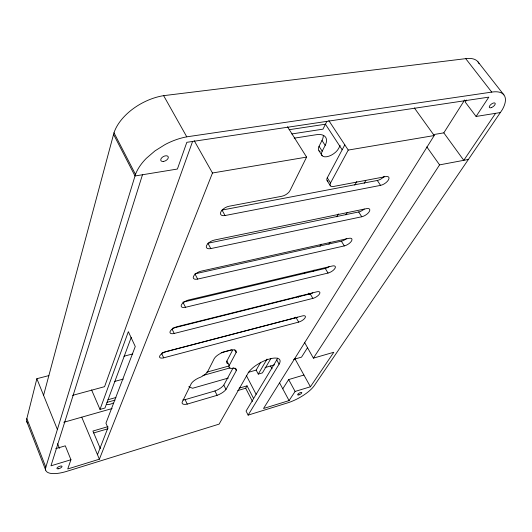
<?xml version="1.0" encoding="UTF-8"?>
<svg xmlns="http://www.w3.org/2000/svg" width="532" height="532" viewBox="0 0 532 532"><rect width="100%" height="100%" fill="white"/><g stroke="black" fill="none" stroke-linecap="round" stroke-linejoin="round"><path stroke-width="0.8" d="M27.445 422.893A26.467 10.593 -22.9 0 1 26.853 418.551L36.861 378.698L48.844 375.605M43.577 395.316L113.988 132.781A45.599 27.538 -28.6 0 1 163.637 95.654L465.719 58.653A34.101 16.02 -37.6 0 1 479.106 63.76M248.131 415.12L279.067 364.194A18.281 6.63 -28.1 0 0 269.245 359.04A18.281 6.63 -28.1 0 0 248.171 373.032L219.111 424.117L67.358 471.166A27.159 9.656 -23.6 0 1 45.832 467.209L135.494 174.403A46.783 26.274 -28.6 0 1 146.333 158.323L154.965 150.895L165.04 144.578A46.783 26.274 -28.6 0 1 186.765 136.837L491.734 92.109A34.846 15.162 -36.8 0 1 502.215 109.811L314.445 385.394A23.401 7.747 -28.5 0 1 287.233 402.997L248.131 415.12L246.063 411.076L276.76 359.931A18.234 6.697 -28.1 0 0 277.578 358.162M142.483 174.749L50.972 465.826L70.936 459.741L65.296 445.823L55.76 448.649M70.936 459.741L67.744 468.965L99.378 459.202L212.481 173L194.2 140.648M192.544 141.552L104.571 386.671L72.578 395.362M131.251 337.321L104.964 408.017L100.003 409.421L128.345 331.675L135.268 346.512L105.941 423.179L107.936 427.814L97.489 454.694M287.486 126.749L306.598 157.1L290.053 190.509A7.162 3.531 -31.4 0 1 281.84 196.255L229.053 206.243A7.275 3.677 -29.4 0 0 220.747 212.095A7.275 3.677 -29.4 0 0 225.043 215.533L380.566 185.369A6.743 3.012 -33.7 0 0 388.407 179.976A6.743 3.012 -33.7 0 0 385.826 176.584L333.684 186.446A6.989 3.298 -32.8 0 1 330.532 182.948L327.273 177.814L344.796 144.844M326.854 121.369L322.977 129.156L291.835 133.951M320.138 151.613A10.181 5.127 -33.7 0 1 319.047 146.307L321.993 140.461A19.012 9.815 -33.2 0 0 323.33 135.66M340.161 145.542L338.625 148.468A10.214 5.087 -33.6 0 1 326.848 156.714A10.214 5.087 -33.6 0 1 322.199 151.208L325.172 145.376L321.993 140.461M227.889 363.742A9.842 3.771 -27.6 0 1 226.885 361.029L232.63 350.129M236.155 352.51A9.889 3.844 -27.5 0 0 231.28 350.016L223.965 351.998A9.084 3.538 -27.4 0 0 214.323 358.462L207.706 371.522A9.995 3.844 -26.7 0 1 200.737 377.122A9.709 3.671 -26.7 0 0 191.394 383.359L182.13 402.252A9.463 3.471 -26.4 0 0 187.251 404.094L217.109 395.323A9.297 3.372 -27 0 0 225.994 389.451L236.314 370.658A9.536 3.564 -27.4 0 0 231.626 368.45A9.862 3.731 -27.7 0 1 229.199 365.531L236.155 352.51L234.798 349.903M330.532 182.948L348.241 150.071L434.212 135.547L414.315 107.89M182.802 399.938A9.436 3.505 -26.4 0 0 185.109 399.638L214.935 390.967A9.277 3.405 -27 0 0 223.799 385.102L233.235 367.678M304.41 273.707L305.235 272.264M319.971 246.336L321.202 244.175M336.763 216.81L338.399 213.924M354.778 185.116L356.819 181.518M237.718 390.568L245.678 388.22L247.041 385.86L253.518 398.375M248.211 372.367L256.158 370.092L260.68 362.272M298.252 297.315L299.084 295.878M313.182 271.5L314.013 270.063M328.942 244.248L330.186 242.1M345.946 214.848L347.19 212.7M364.194 183.301L365.85 180.428M256.158 370.092L258.273 374.096L267.057 359.073M270.855 358.608L262.422 372.899L258.273 374.096M294.482 318.582L295.327 317.152M434.212 135.547L263.513 408.496L289.082 400.589L295.1 391.446L310.415 386.777L333.803 352.264L313.401 358.149L304.49 342.315M307.662 347.476L301.538 357.132L293.604 359.393M433.381 134.616L443.814 132.86L464.669 99.963M282.771 388.819L288.657 379.569L303.925 375.04M466.564 100.009L465.241 102.091L476.093 116.461L500.506 112.531M313.401 358.149L439.578 164.873L468.526 159.427M476.093 116.461L488.815 97.137L186.825 142.323L177.402 169.036L135.015 175.972L113.562 134.383M495.578 113.323L463.778 160.318L443.814 132.86M93.632 432.968L107.956 428.752M108.009 426.624L92.914 431.053L100.349 448.636M239.094 388.194L247.041 385.86M228.334 378.046L192.557 388.267L188.774 386.724M265.062 367.552L274.579 364.832M63.787 422.282L112.112 408.549M106.999 402.365L114.992 400.124M202.898 375.492L230.023 367.885M107.949 399.745L115.923 397.517M206.822 372.154L229.146 365.93M114.633 381.437L123.338 379.083M221.166 352.636L231.533 349.837M163.71 357.823L298.652 322.099A5.566 2.148 -29.4 0 0 305.089 317.803A5.566 2.148 -29.4 0 0 302.349 315.928L166.436 351.492A6.032 2.494 -26 0 0 159.693 356.074A6.032 2.494 -26 0 0 163.71 357.823L161.695 353.627M162.16 352.716L296.131 317.651A5.553 2.168 -29.5 0 0 297.381 317.238M123.956 356.207L132.747 353.933M174.21 333.464L312.849 298.399A5.759 2.294 -30.1 0 0 319.533 293.917A5.759 2.294 -30.1 0 0 316.799 291.809L177.136 326.675A6.238 2.68 -26.4 0 0 170.134 331.463A6.238 2.68 -26.4 0 0 174.21 333.464L172.095 329.175M172.554 328.257L310.209 293.863A5.746 2.314 -30.1 0 0 312.816 292.833M185.495 307.29L328.031 273.062A5.965 2.447 -30.8 0 0 334.967 268.381A5.965 2.447 -30.8 0 0 332.254 266.007L188.647 299.975A6.464 2.893 -26.9 0 0 181.352 304.996A6.464 2.893 -26.9 0 0 185.495 307.29L182.908 302.176L325.258 268.434A5.952 2.474 -30.8 0 0 329.268 266.605M197.651 279.081L344.29 245.917A6.198 2.62 -31.6 0 0 351.506 241.023A6.198 2.62 -31.6 0 0 348.826 238.343L201.056 271.18A6.71 3.126 -27.6 0 0 193.455 276.454A6.71 3.126 -27.6 0 0 197.651 279.081L194.931 273.854L341.378 241.202A6.185 2.647 -31.7 0 0 346.764 238.369M210.798 248.59L361.753 216.763A6.457 2.806 -32.6 0 0 369.268 211.63A6.457 2.806 -32.6 0 0 366.634 208.617L214.482 240.038A6.976 3.385 -28.4 0 0 206.542 245.585A6.976 3.385 -28.4 0 0 210.798 248.59L207.919 243.25L358.681 211.962A6.437 2.833 -32.7 0 0 364.267 209.029M384.257 176.285A6.723 3.039 -33.8 0 1 377.314 180.474L222.004 210.08L225.043 215.533M212.481 173L306.598 157.1M294.209 138.167L316.261 134.716A19.072 9.749 -33.2 0 1 325.172 145.376M289.135 129.708L325.438 124.222L342.176 149.778M478.009 61.885L503.89 94.889M465.719 58.653L491.734 92.109M426.817 146.899L439.578 164.873M377.314 180.474L380.566 185.369M328.836 120.611L348.241 150.071M319.047 146.307L322.199 151.208M358.681 211.962L361.753 216.763M318.994 150.802L322.119 155.69M327.2 180.747L330.438 185.868M341.378 241.202L344.29 245.917M325.258 268.434L328.031 273.062M310.209 293.863L312.849 298.399M308.826 293.152L309.624 294.522M296.131 317.651L298.652 322.099M163.637 95.654L186.765 136.837M294.881 358.661L310.415 386.777M288.657 379.569L295.1 391.446M276.76 359.931L279.067 364.194M270.509 365.976L272.045 368.836M279.706 383.113L289.082 400.589M246.289 375.412L256.125 394.312M113.988 132.781L135.494 174.403M245.678 388.22L252.501 401.441M235.004 368.124L236.314 370.658M226.885 361.029L229.199 365.531M223.799 385.102L225.994 389.451M214.935 390.967L217.109 395.323M185.109 399.638L187.251 404.094M91.577 389.909L100.003 409.421M81.735 417.188L99.378 459.202M36.861 378.698L57.383 429.484M57.602 443.695L59.451 448.296M26.853 418.551L45.832 467.209M26.799 421.617L45.666 470.075M113.25 402.99A6.457 2.534 -24.4 0 1 106.393 404.48M327.971 181.252A6.963 3.325 -32.9 0 1 327.273 177.814M491.309 107.637A3.578 1.543 -37.2 0 0 495.186 103.354A3.578 1.543 -37.2 0 0 490.265 105.097A3.578 1.543 -37.2 0 0 491.309 107.637M163.57 161.435A4.136 2.381 -28.3 0 0 168.192 156.727A4.136 2.381 -28.3 0 0 161.801 157.711A4.136 2.381 -28.3 0 0 163.57 161.435M58.427 468.759A2.76 0.971 -23.4 0 0 62.018 466.358A2.76 0.971 -23.4 0 0 57.955 467.129A2.76 0.971 -23.4 0 0 58.427 468.759M298.937 394.87A2.354 0.771 -28.6 0 0 301.797 392.603A2.354 0.771 -28.6 0 0 298.425 393.633A2.354 0.771 -28.6 0 0 298.937 394.87"/></g></svg>
